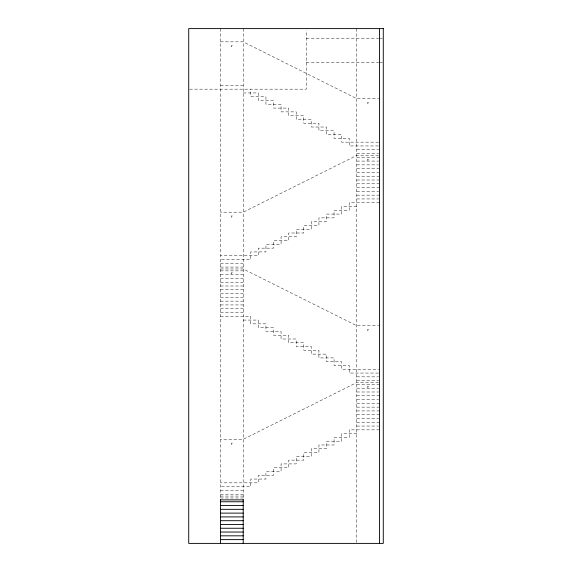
<?xml version="1.0" encoding="UTF-8"?>
<svg xmlns="http://www.w3.org/2000/svg" width="572" height="572" viewBox="0 0 572 572"><rect width="100%" height="100%" fill="white"/><g stroke="black" fill="none" stroke-linecap="round" stroke-linejoin="round"><path stroke-width="0.43" stroke-dasharray="2.86 2.15" d="M306.256 38.195L378.614 38.195M379.486 38.195L382.518 38.195M220.506 41.849L243.222 41.849L356.778 98.627L378.614 98.627M306.256 62.584L378.614 62.584M379.486 62.584L382.518 62.584M220.506 85.378L243.222 85.378M189.611 89.168L306.256 89.168L306.256 30.38M243.222 92.95L258.358 92.95L258.358 100.522L273.502 100.522L273.502 108.094L288.638 108.094L288.638 115.658L303.782 115.658L303.782 123.23L318.926 123.23L318.926 130.802L334.062 130.802L334.062 138.374L349.206 138.374L349.206 145.946L379.486 145.946M378.614 142.156L341.634 142.156L341.634 134.592L326.498 134.592L326.498 127.02L311.354 127.02L311.354 119.448L296.21 119.448L296.21 111.876L281.074 111.876L281.074 104.304L265.93 104.304L265.93 96.732L250.786 96.732L250.786 89.168M356.778 149.728L378.614 149.728M356.778 153.518L378.614 153.518M378.614 155.405L356.778 155.405L243.222 212.183L220.506 212.183M356.778 157.3L379.486 157.3M356.778 161.082L378.614 161.082M356.778 164.872L378.614 164.872M356.778 168.654L379.486 168.654M356.778 172.444L378.614 172.444M356.778 176.226L379.486 176.226M356.778 180.008L379.486 180.008M356.778 183.798L379.486 183.798M356.778 187.58L379.486 187.58M356.778 191.37L378.614 191.37M356.778 195.152L379.486 195.152M356.778 198.942L378.614 198.942M379.486 202.724L349.206 202.724L349.206 210.296L334.062 210.296L334.062 217.868L318.926 217.868L318.926 225.432L303.782 225.432L303.782 233.004L288.638 233.004L288.638 240.576L273.502 240.576L273.502 248.148L258.358 248.148L258.358 255.72L220.506 255.72M356.778 206.506L341.634 206.506L341.634 214.078L326.498 214.078L326.498 221.65L311.354 221.65L311.354 229.222L296.21 229.222L296.21 236.794L281.074 236.794L281.074 244.358L265.93 244.358L265.93 251.93L250.786 251.93L250.786 259.502L220.506 259.502M220.506 263.292L243.222 263.292M220.506 267.074L243.222 267.074M220.506 268.969L243.222 268.969L356.778 325.747L378.614 325.747M220.506 270.856L243.222 270.856M220.506 274.646L243.222 274.646M220.506 278.428L243.222 278.428M220.506 282.218L243.222 282.218M220.506 286L243.222 286M220.506 289.782L243.222 289.782M220.506 293.572L243.222 293.572M220.506 297.354L243.222 297.354M220.506 301.144L243.222 301.144M220.506 304.926L243.222 304.926M220.506 308.708L243.222 308.708M220.506 312.498L243.222 312.498M220.506 316.28L250.786 316.28L250.786 323.852L265.93 323.852L265.93 331.424L281.074 331.424L281.074 338.996L296.21 338.996L296.21 346.568L311.354 346.568L311.354 354.132L326.498 354.132L326.498 361.704L341.634 361.704L341.634 369.276L378.614 369.276M243.222 320.07L258.358 320.07L258.358 327.642L273.502 327.642L273.502 335.206L288.638 335.206L288.638 342.778L303.782 342.778L303.782 350.35L318.926 350.35L318.926 357.922L334.062 357.922L334.062 365.494L349.206 365.494L349.206 373.058L379.486 373.058M356.778 376.848L378.614 376.848M356.778 380.63L378.614 380.63M378.614 382.525L356.778 382.525L243.222 439.303L220.506 439.303M356.778 384.42L379.486 384.42M356.778 388.202L378.614 388.202M356.778 391.992L378.614 391.992M356.778 395.774L379.486 395.774M356.778 399.556L378.614 399.556M356.778 403.346L379.486 403.346M356.778 407.128L379.486 407.128M356.778 410.918L379.486 410.918M356.778 414.7L379.486 414.7M356.778 418.482L378.614 418.482M356.778 422.272L379.486 422.272M356.778 426.054L378.614 426.054M379.486 429.844L349.206 429.844L349.206 437.408L334.062 437.408L334.062 444.98L318.926 444.98L318.926 452.552L303.782 452.552L303.782 460.124L288.638 460.124L288.638 467.696L273.502 467.696L273.502 475.268L258.358 475.268L258.358 482.832L220.506 482.832M356.778 433.626L341.634 433.626L341.634 441.198L326.498 441.198L326.498 448.77L311.354 448.77L311.354 456.342L296.21 456.342L296.21 463.906L281.074 463.906L281.074 471.478L265.93 471.478L265.93 479.05L250.786 479.05L250.786 486.622L220.506 486.622M220.506 490.404L243.222 490.404M220.506 494.194L243.222 494.194M220.506 496.081L243.222 496.081M220.506 497.976L243.222 497.976M356.778 28.6L356.778 542.506M243.222 28.6L243.222 499.113M220.506 28.6L220.506 499.871M232.432 45.631L231.295 45.631L231.295 46.768L232.432 46.768L232.432 45.631M368.704 102.409L367.567 102.409L367.567 103.546L368.704 103.546L368.704 102.409M368.704 159.195L367.567 159.195L367.567 160.324L368.704 160.324L368.704 159.195M232.432 215.973L231.295 215.973L231.295 217.11L232.432 217.11L232.432 215.973M232.432 272.751L231.295 272.751L231.295 273.888L232.432 273.888L232.432 272.751M368.704 329.529L367.567 329.529L367.567 330.666L368.704 330.666L368.704 329.529M368.704 386.307L367.567 386.307L367.567 387.444L368.704 387.444L368.704 386.307M232.432 443.086L231.295 443.086L231.295 444.222L232.432 444.222L232.432 443.086"/><path stroke-width="0.86" d="M220.506 499.871L243.222 499.871M220.506 501.758L243.222 501.758M220.506 505.548L243.222 505.548M220.506 509.33L243.222 509.33M220.506 513.12L243.222 513.12M220.506 516.902L243.222 516.902M220.506 520.692L243.222 520.692M220.506 524.474L243.222 524.474M220.506 528.256L243.222 528.256M220.506 532.046L243.222 532.046M220.506 535.828L243.222 535.828M220.506 539.618L243.222 539.618M379.486 28.6L379.486 543.4M243.222 499.492L243.222 543.4M220.506 499.492L220.506 543.4M383.276 28.6L188.724 28.6L188.724 543.4L383.276 543.4L383.276 28.6"/></g></svg>
